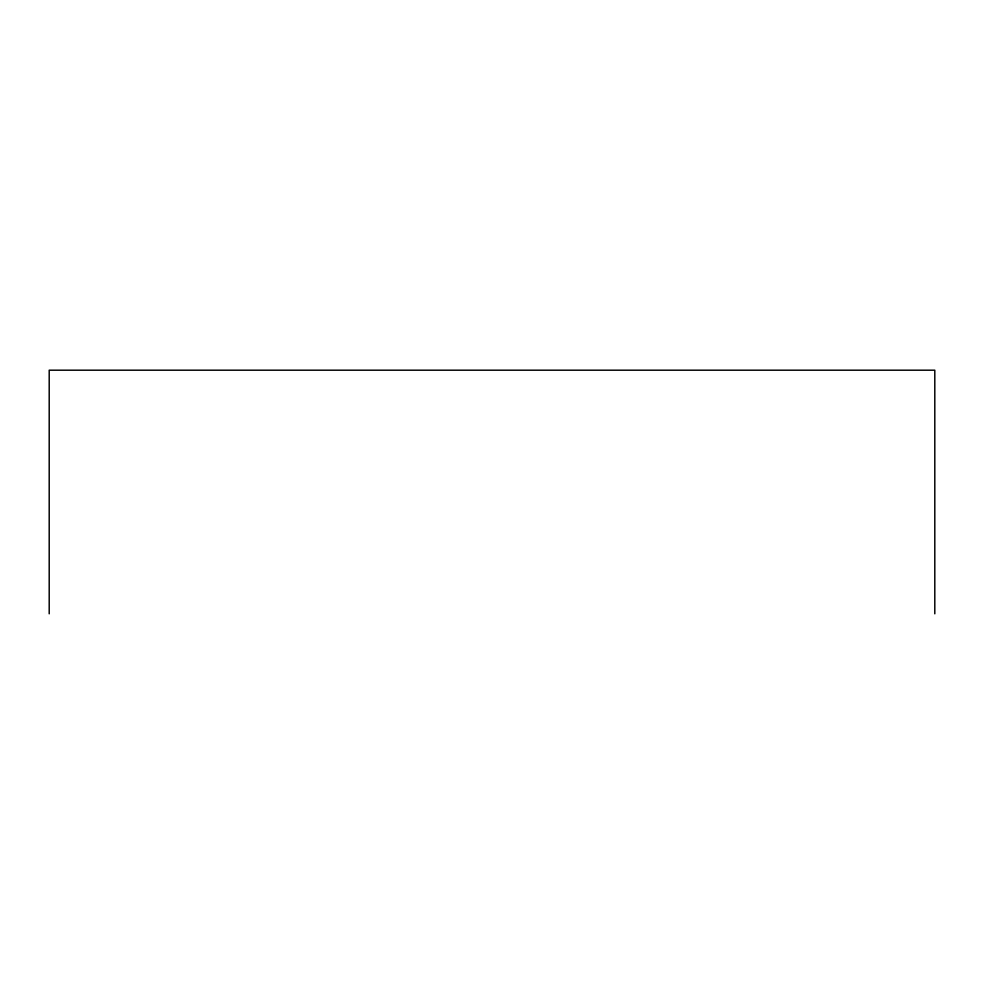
<?xml version="1.0" encoding="UTF-8"?>
<svg xmlns="http://www.w3.org/2000/svg" width="984" height="984" viewBox="0 0 984 984"><rect width="100%" height="100%" fill="white"/><g stroke="black" fill="none" stroke-linecap="round" stroke-linejoin="round"><path stroke-width="1.48" d="M934.8 613.807L934.8 370.193L49.2 370.193L49.2 613.807"/></g></svg>
